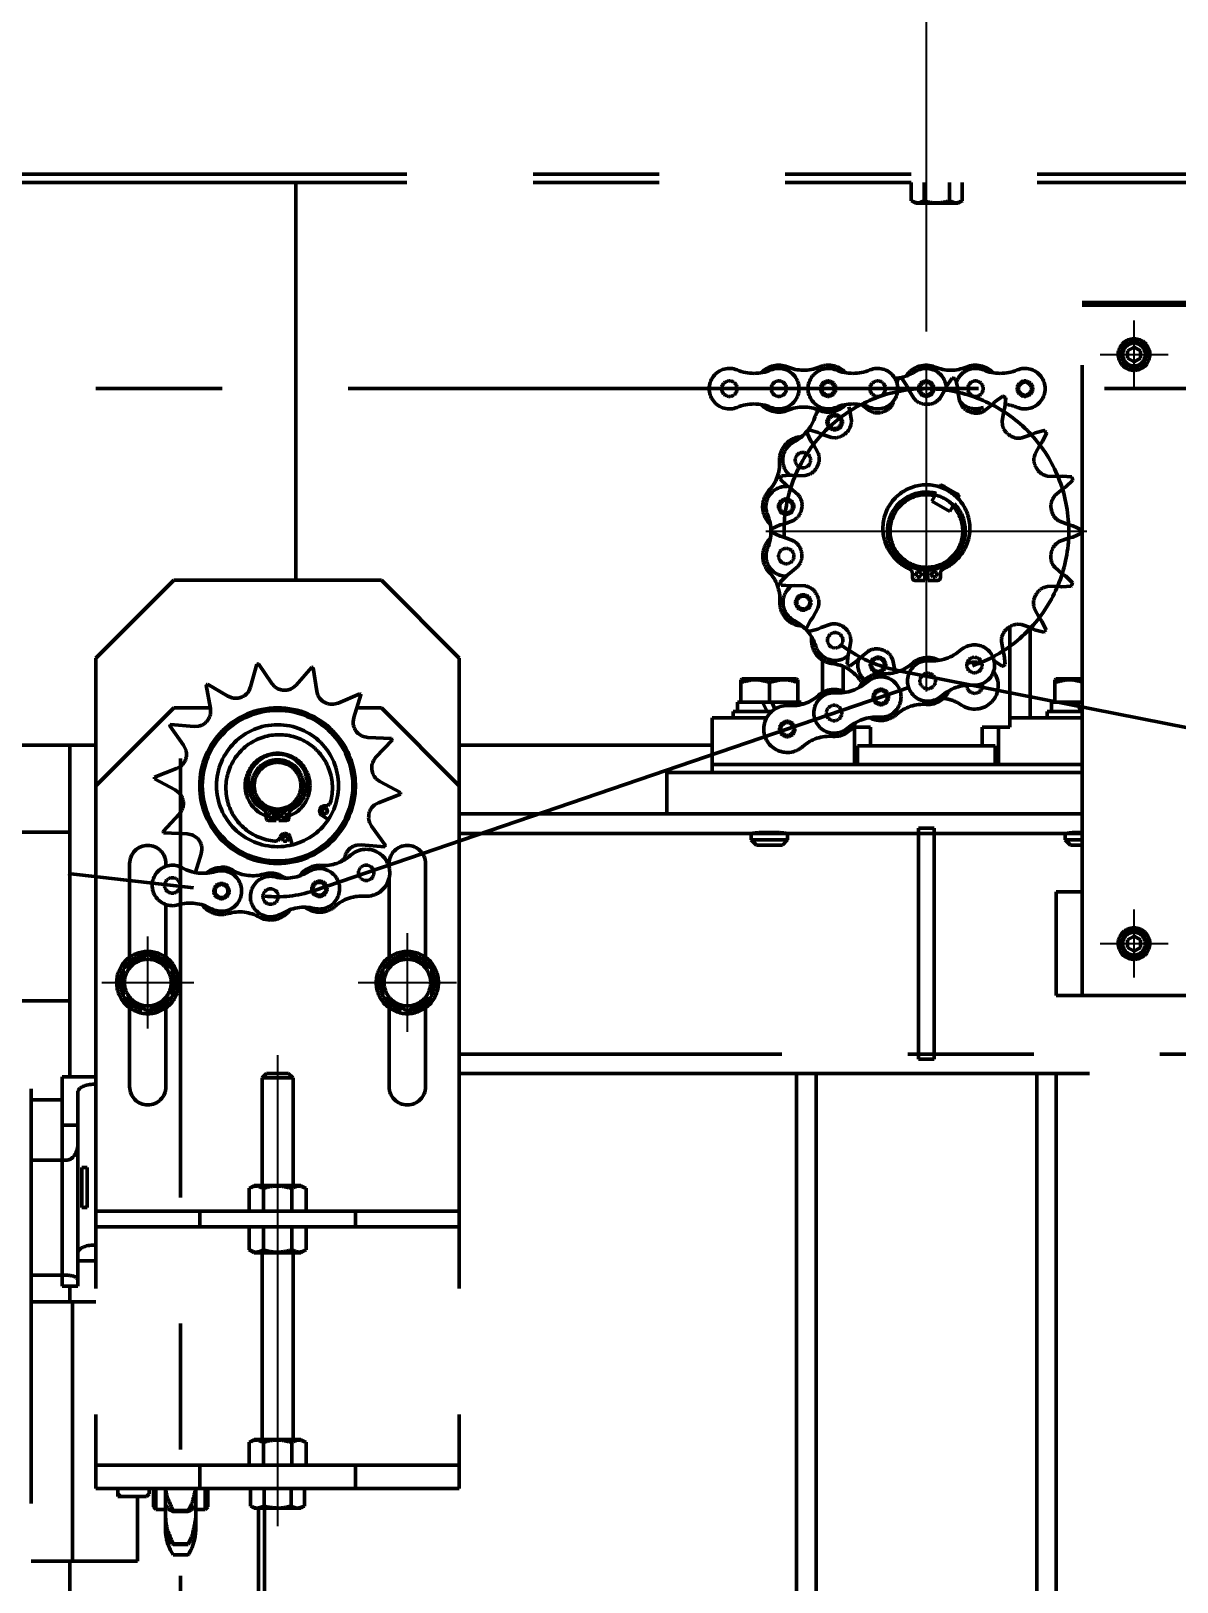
# Model space of a CAD drawing. Header units: millimetres. Extents: x -993 to 13147, y -7260 to 4342.
# Drawn here: x 4725 to 5167, y 588 to 1185 of the extents above; entities that cross this region are included whole.
import ezdxf

# ---------------------------------------------------------------- set-up
doc = ezdxf.new("R2010")
doc.units = ezdxf.units.MM
doc.header["$LTSCALE"] = 7.649257
doc.linetypes.add('CENTER', pattern=[50.8, 31.75, -6.35, 6.35, -6.35])
doc.linetypes.add('PHANTOM', pattern=[63.5, 31.75, -6.35, 6.35, -6.35, 6.35, -6.35])
for name, color, linetype in [('NoLayerName_001', 7, 'Continuous'), ('NoLayerName_002', 7, 'Continuous'), ('NoLayerName_003', 7, 'Continuous')]:
    doc.layers.add(name, color=color, linetype=linetype)
doc.styles.get("Standard").update_dxf_attribs({"font": 'txt', "bigfont": 'extfont2'})
doc.dimstyles.get("Standard").update_dxf_attribs({"dimtxt": 2.5, "dimasz": 2.5, "dimexe": 1.25, "dimexo": 0.625, "dimtad": 1, "dimzin": 0, "dimdsep": 46, "dimtxsty": 'Standard', "dimcen": 2.5, "dimadec": 0, "dimazin": 0, "dimtfac": 0.75, "dimtmove": 0, "dimatfit": 3, "dimfxl": 1, "dimarcsym": 0})

# ---------------------------------------------------------------- blocks, each defined once
blk = doc.blocks.new('_OPEN30')
at = {"color": 0, "linetype": 'ByBlock', "lineweight": -2}
for p, q in [((-1, 0.267949), (0, 0)), ((0, 0), (-1, -0.267949)), ((0, 0), (-1, 0))]:
    blk.add_line(p, q, dxfattribs=at)
blk = doc.blocks.new('*D1565')
at = {"layer": 'Defpoints', "color": 0}
for p in [(4070, 1507.1), (4070, 1067.35), (5070, 1054.35)]:
    blk.add_point(p, dxfattribs=at)
at = {"layer": 'NoLayerName_001', "color": 0, "linetype": 'Continuous', "lineweight": 25}
for p, q in [((4070, 1082.35), (4070, 1522.1)), ((5070, 1069.35), (5070, 1522.1)), ((5025, 1507.1), (4115, 1507.1))]:
    blk.add_line(p, q, dxfattribs=at)
at = {"layer": 'NoLayerName_001', "color": 0, "lineweight": 25, "xscale": 45, "yscale": 45, "zscale": 45}
for p, rotation in [((4070, 1507.1), 180), ((5070, 1507.1), 360)]:
    blk.add_blockref('_OPEN30', p, dxfattribs=dict(at, rotation=rotation))
at = {"layer": 'NoLayerName_001', "color": 2, "lineweight": 50, "insert": (4527, 1567.1), "char_height": 90, "attachment_point": 5}
blk.add_mtext('\\W0.8000;\\T0.8750;1000', dxfattribs=at)
blk = doc.blocks.new('JZB_0388')
at = {"layer": 'NoLayerName_001', "color": 3, "linetype": 'PHANTOM', "lineweight": 50}
for p, q in [((4617, 1200), (6462.94, 1200)), ((4617, 1196.8), (6462.51, 1196.8)), ((4817, 1196.8), (4817, 1043.5)), ((5120, 883.5), (5120, 1150.5)), ((5120, 1150.5), (5160, 1150.5)), ((5160, 1149.5), (5120, 1149.5)), ((5140, 1133.36), (5137.52, 1131.93)), ((5137.52, 1131.93), (5137.52, 1129.07)), ((5142.48, 1131.93), (5140, 1133.36)), ((5142.48, 1129.07), (5142.48, 1131.93)), ((5022.19, 1126.4), (5022.2, 1126.4)), ((5137.52, 1129.07), (5140, 1127.64)), ((5138.88, 1124.5), (5138.88, 1125.63)), ((5139.62, 1124.41), (5139.62, 1125.51)), ((5140, 1127.64), (5142.48, 1129.07)), ((5140.38, 1124.41), (5140.38, 1125.51)), ((5072.5, 1076.05), (5065.58, 1080.07)), ((5054.6, 1046.06), (5054.6, 1044.61)), ((5059.4, 1043.41), (5059.4, 1047.51)), ((5060.6, 1047.51), (5060.6, 1043.41)), ((5065.4, 1044.61), (5065.4, 1046.06)), ((4770, 1043.5), (4740, 1013.5)), ((4770, 1043.5), (4850, 1043.5)), ((4880, 1013.5), (4850, 1043.5)), ((5055.8, 1043.41), (5059.4, 1043.41)), ((5060.6, 1043.41), (5064.2, 1043.41)), ((4740, 1013.5), (4740, 693.5)), ((4880, 1013.5), (4880, 693.5)), ((4989, 1005.5), (4988.5, 1005.21)), ((4988.5, 996.5), (4988.5, 1005.21)), ((4989, 1005.5), (5010, 1005.5)), ((4999.5, 996.5), (4999.5, 1004.23)), ((5010.5, 1005.21), (5010, 1005.5)), ((5010.5, 996.5), (5010.5, 1005.21)), ((5110, 1005.5), (5109.5, 1005.21)), ((5109.5, 1005.21), (5109.5, 996.5)), ((5120, 1005.5), (5110, 1005.5)), ((4770, 994.37), (4740, 964.37)), ((4770, 994.37), (4784.1, 994.37)), ((4840.55, 994.37), (4850, 994.37)), ((4880, 964.37), (4850, 994.37)), ((4985.5, 993), (4985.5, 990.5)), ((5000.38, 993), (4985.5, 993)), ((4987.25, 996.5), (5011.75, 996.5)), ((4987.25, 996.5), (4987.25, 993)), ((4998.6, 993), (4996.9, 996.5)), ((5000.4, 996.5), (5001.65, 993.94)), ((5011.75, 995.63), (5011.75, 996.5)), ((5106.5, 993), (5106.5, 990.5)), ((5120, 993), (5106.5, 993)), ((5108.25, 996.5), (5120, 996.5)), ((5108.25, 996.5), (5108.25, 993)), ((5119.6, 993), (5117.9, 996.5)), ((5045.37, 989.97), (5045.35, 989.97)), ((4740, 980), (4621.98, 980)), ((4977.5, 980), (4880, 980)), ((5009.31, 977.66), (5009.3, 977.65)), ((4960, 953.5), (4960, 969.5)), ((5120, 969.5), (4960, 969.5)), ((5120, 972.5), (4977.5, 972.5)), ((4977.5, 969.5), (4977.5, 972.5)), ((4805.61, 953.44), (4805.61, 951.96)), ((4806.59, 950.98), (4809.51, 950.98)), ((4809.51, 950.98), (4809.51, 954.38)), ((4810.49, 954.38), (4810.49, 950.98)), ((4810.49, 950.98), (4813.41, 950.98)), ((4814.39, 951.96), (4814.39, 953.44)), ((4880, 953.5), (5120, 953.5)), ((5120, 945.97), (4880, 945.97)), ((4992.5, 945.78), (4992.5, 943.5)), ((5006.5, 943.5), (5006.5, 945.78)), ((5063, 947.97), (5057, 947.97)), ((5057, 947.97), (5057, 859.03)), ((5063, 947.97), (5063, 859.03)), ((5113.5, 945.78), (5113.5, 943.5)), ((4992.5, 943.5), (4994.5, 941.5)), ((5006.5, 943.5), (4992.5, 943.5)), ((5004.5, 941.5), (4994.5, 941.5)), ((5004.5, 941.5), (5006.5, 943.5)), ((5113.5, 943.5), (5115.5, 941.5)), ((5120, 943.5), (5113.5, 943.5)), ((5115.5, 941.5), (5120, 941.5)), ((4753, 898.25), (4753, 934.37)), ((4767, 934.37), (4767, 933.33)), ((4853, 932.81), (4853, 934.37)), ((4867, 934.37), (4867, 898.25)), ((4853, 898.25), (4853, 928.81)), ((5110, 923.5), (5120, 923.5)), ((5110, 883.5), (5110, 923.5)), ((4767, 918.53), (4767, 898.25)), ((4787.36, 914.77), (4787.35, 914.77)), ((4829.04, 916.08), (4829.02, 916.07)), ((5140, 906.36), (5137.52, 904.93)), ((5137.52, 904.93), (5137.52, 902.07)), ((5142.48, 904.93), (5140, 906.36)), ((5142.48, 902.07), (5142.48, 904.93)), ((4760, 899.47), (4750.5, 893.98)), ((4769.5, 893.98), (4760, 899.47)), ((4860, 899.47), (4850.5, 893.98)), ((4869.5, 893.98), (4860, 899.47)), ((5137.52, 902.07), (5140, 900.64)), ((5138.88, 897.5), (5138.88, 898.63)), ((5139.62, 897.41), (5139.62, 898.51)), ((5140, 900.64), (5142.48, 902.07)), ((5140.38, 897.41), (5140.38, 898.51)), ((4750.5, 893.98), (4750.5, 883.02)), ((4769.5, 883.02), (4769.5, 893.98)), ((4850.5, 893.98), (4850.5, 883.02)), ((4869.5, 883.02), (4869.5, 893.98)), ((4750.5, 883.02), (4760, 877.53)), ((4753, 848.37), (4753, 878.75)), ((4760, 877.53), (4769.5, 883.02)), ((4767, 878.75), (4767, 848.37)), ((4850.5, 883.02), (4860, 877.53)), ((4853, 848.37), (4853, 878.75)), ((4860, 877.53), (4869.5, 883.02)), ((4867, 878.75), (4867, 848.37)), ((5210, 883.5), (5110, 883.5)), ((5490, 860.97), (4880, 860.97)), ((5063, 859.03), (5057, 859.03)), ((4805.75, 853.5), (4804, 851.75)), ((4804, 851.75), (4816, 851.75)), ((4804, 851.75), (4804, 810.37)), ((4814.25, 853.5), (4805.75, 853.5)), ((4816, 851.75), (4814.25, 853.5)), ((4816, 810.37), (4816, 851.75)), ((4880, 853.5), (5490, 853.5)), ((5010, 853.5), (5010, 198)), ((5017.5, 853.47), (5017.5, 197.97)), ((5102.5, 853.47), (5102.5, 197.97)), ((5110, 853.5), (5110, 198)), ((4715, 202), (4715, 847.5)), ((4715, 843.28), (4727, 843.28)), ((4715, 820.03), (4727, 820.03)), ((4734.6, 817.23), (4734.6, 801.84)), ((4736.6, 817.23), (4734.6, 817.23)), ((4736.6, 801.84), (4736.6, 817.23)), ((4801, 810.37), (4799.03, 809.23)), ((4799.03, 800.37), (4799.03, 809.23)), ((4819, 810.37), (4801, 810.37)), ((4804.52, 800.37), (4804.52, 809.23)), ((4815.48, 800.37), (4815.48, 809.23)), ((4820.97, 809.23), (4819, 810.37)), ((4820.97, 800.37), (4820.97, 809.23)), ((4740, 800.37), (4880, 800.37)), ((4780, 800.37), (4780, 794.37)), ((4840, 794.37), (4840, 800.37)), ((4740, 794.37), (4880, 794.37)), ((4799.03, 794.37), (4799.03, 785.51)), ((4804.52, 794.37), (4804.52, 785.51)), ((4815.48, 794.37), (4815.48, 785.51)), ((4820.97, 794.37), (4820.97, 785.51)), ((4799.03, 785.51), (4801, 784.37)), ((4819, 784.37), (4801, 784.37)), ((4804, 784.37), (4804, 712.5)), ((4816, 712.5), (4816, 784.37)), ((4819, 784.37), (4820.97, 785.51)), ((4715, 775.77), (4727, 775.77)), ((4740, 765.5), (4715, 765.5)), ((4731, 765.5), (4731, 665.5)), ((4801, 712.5), (4799.03, 711.36)), ((4799.03, 702.5), (4799.03, 711.36)), ((4819, 712.5), (4801, 712.5)), ((4804.52, 702.5), (4804.52, 711.36)), ((4815.48, 702.5), (4815.48, 711.36)), ((4820.97, 711.36), (4819, 712.5)), ((4820.97, 702.5), (4820.97, 711.36)), ((4740, 702.5), (4880, 702.5)), ((4780, 702.5), (4780, 693.5)), ((4840, 693.5), (4840, 702.5)), ((4740, 693.5), (4880, 693.5)), ((4748.5, 693.5), (4748.5, 690.5)), ((4760.5, 693.5), (4760.5, 691.5)), ((4799.61, 686.8), (4799.61, 693.5)), ((4804.8, 686.8), (4804.8, 693.5)), ((4815.2, 686.8), (4815.2, 693.5)), ((4820.39, 686.8), (4820.39, 693.5)), ((4748.5, 691.5), (4749.5, 690.5)), ((4759.5, 690.5), (4748.5, 690.5)), ((4756, 690.5), (4756, 665.5)), ((4759.5, 690.5), (4760.5, 691.5)), ((4799.61, 686.8), (4801, 686)), ((4801, 686), (4819, 686)), ((4804.8, 686.8), (4802.21, 686)), ((4820.39, 686.8), (4817.79, 686)), ((4819, 686), (4820.39, 686.8)), ((4756, 665.5), (4715, 665.5))]:
    blk.add_line(p, q, dxfattribs=at)
at = {"layer": 'NoLayerName_001', "color": 4, "linetype": 'CENTER', "lineweight": 25}
for p, q in [((5140, 1117.4), (5140, 1143.6)), ((5126.9, 1130.5), (5153.1, 1130.5)), ((5060, 1000.65), (5060, 1124.35)), ((4998.15, 1062.5), (5121.85, 1062.5)), ((5140, 890.4), (5140, 916.6)), ((4760, 870.75), (4760, 906.25)), ((4860, 869.5), (4860, 907.5)), ((5126.9, 903.5), (5153.1, 903.5)), ((4742.25, 888.5), (4777.75, 888.5)), ((4841, 888.5), (4879, 888.5)), ((4810, 860.5), (4810, 679))]:
    blk.add_line(p, q, dxfattribs=at)
at = {"layer": 'NoLayerName_001', "color": 4, "linetype": 'CENTER', "lineweight": 50}
for p, q in [((4060, 1117.35), (6060, 1117.35)), ((4823.84, 923.86), (5077.73, 1010.59)), ((4053.75, 1008), (4805.12, 921.84)), ((5551.72, 909.6), (5049.39, 1008.68)), ((4772.55, 417.11), (4772.55, 974.89))]:
    blk.add_line(p, q, dxfattribs=at)
at = {"layer": 'NoLayerName_001', "color": 3, "linetype": 'PHANTOM', "lineweight": 50}
for centre, radius in [((5140, 1130.5), 5), ((5140, 1130.5), 4.4), ((4984.08, 1117.35), 2.98), ((5003.13, 1117.35), 2.98), ((5022.18, 1117.35), 2.98), ((5022.18, 1117.35), 2.48), ((5041.23, 1117.35), 2.98), ((5057, 1045.81), 1), ((5063, 1045.81), 1), ((5078.5, 1010.86), 2.98), ((5060.48, 1004.7), 2.98), ((5042.45, 998.54), 2.98), ((5042.45, 998.54), 2.48), ((5024.42, 992.38), 2.98), ((5006.4, 986.22), 2.98), ((5006.4, 986.22), 2.48), ((4810, 964.37), 10), ((4810, 964.37), 9), ((4807.56, 952.93), 1), ((4812.44, 952.93), 1), ((4844.15, 930.8), 2.98), ((4769.45, 925.93), 2.98), ((4788.38, 923.76), 2.98), ((4826.12, 924.64), 2.98), ((4826.12, 924.64), 2.48), ((4788.38, 923.76), 2.48), ((4807.31, 921.65), 2.98), ((5140, 903.5), 5), ((5140, 903.5), 4.4), ((4760, 888.5), 12), ((4760, 888.5), 9), ((4860, 888.5), 12), ((4860, 888.5), 9)]:
    blk.add_circle(centre, radius, dxfattribs=at)
for centre, radius, start, end in [((5140, 1130.5), 6.1, 273.61109, 266.38891), ((4984.1, 1117.35), 7.8, 67.38014, 292.61986), ((4993.6, 1140.15), 16.9, 247.38014, 292.61986), ((5003.1, 1117.35), 9.05, 68.58538, 137.25368), ((5003.1, 1117.35), 7.8, 247.38014, 112.61986), ((5012.64, 1139.76), 15.31, 245.98534, 293.08112), ((5022.2, 1117.35), 7.8, 67.38014, 292.61986), ((5022.19, 1117.35), 9.05, 90, 113.08112), ((5022.2, 1117.35), 9.05, 42.74646, 90), ((5031.7, 1140.15), 16.9, 247.38014, 292.61986), ((5041.2, 1117.35), 7.8, 247.38014, 112.61986), ((4993.6, 1094.55), 16.9, 67.38014, 112.61986), ((5003.1, 1117.35), 9.05, 222.74645, 293.08112), ((5012.65, 1094.94), 15.31, 66.91888, 113.08112), ((5022.2, 1117.35), 9.05, 246.91888, 317.25359), ((5031.7, 1094.55), 16.9, 67.38014, 112.61986), ((5060, 1063.55), 16.75, 294.03601, 245.96399), ((5060, 1062.5), 14.3, 43.59777, 76.08479), ((5052.2, 1046.06), 2.4, 0, 65.96399), ((5067.8, 1046.06), 2.4, 114.03601, 180), ((5055.8, 1044.61), 1.2, 180, 270), ((5064.2, 1044.61), 1.2, 270, 0), ((5062.11, 1029.35), 16.9, 266.25838, 311.49811), ((5078.48, 1010.85), 7.8, 266.25838, 131.49811), ((5044.22, 1022.83), 15.31, 265.77884, 311.94108), ((5060.5, 1004.71), 7.8, 86.25838, 311.49811), ((5060.5, 1004.71), 9.05, 61.64183, 131.94108), ((5026.07, 1017.04), 16.9, 266.2401, 311.47982), ((5042.43, 998.53), 9.05, 85.77884, 156.11357), ((5042.43, 998.53), 7.8, 266.2401, 131.47982), ((5008.16, 1010.51), 15.31, 265.77884, 311.94108), ((5024.45, 992.39), 7.8, 86.2401, 311.47982), ((5024.45, 992.39), 9.05, 61.60632, 131.94108), ((5060.5, 1004.71), 9.05, 267.44534, 336.13187), ((5076.87, 986.21), 16.9, 86.25838, 131.49811), ((5006.37, 986.22), 9.05, 85.77884, 288.85996), ((5058.72, 980.42), 15.31, 84.8453, 131.94108), ((5024.45, 992.39), 9.05, 267.44534, 336.11343), ((5040.81, 973.89), 16.9, 86.2401, 131.47982), ((5042.43, 998.53), 9.05, 241.6064, 288.85996), ((5042.44, 998.54), 9.05, 288.85996, 311.94108), ((5022.67, 968.1), 15.31, 84.8453, 131.94108), ((4810, 964.37), 12.5, 290.54849, 249.45151), ((4810, 965.18), 11.39, 298.36423, 241.63577), ((5006.39, 986.22), 9.05, 288.85996, 311.94108), ((4803.66, 953.44), 1.95, 0, 61.63577), ((4806.59, 951.96), 0.975, 180, 270), ((4810, 964.37), 12.5, 255.1625, 260.77627), ((4810, 964.37), 12.5, 267.7649, 272.2351), ((4810, 964.37), 12.5, 279.22537, 284.83585), ((4813.41, 951.96), 0.975, 270, 0), ((4816.34, 953.44), 1.95, 118.36423, 180), ((4760, 934.37), 7, 0, 180), ((4844.17, 930.81), 9.05, 267.44534, 131.94108), ((4860, 934.37), 7, 0, 180), ((4769.48, 925.93), 7.8, 60.83852, 286.07825), ((4781.51, 947.5), 16.9, 240.83852, 286.07825), ((4788.35, 923.77), 9.05, 60.54653, 130.71114), ((4826.1, 924.64), 9.05, 85.77884, 146.25291), ((4826.1, 924.64), 7.8, 256.42377, 121.6635), ((4827.89, 948.93), 15.31, 265.77884, 311.94108), ((4788.35, 923.77), 7.8, 240.83852, 106.07825), ((4800.33, 944.98), 15.31, 240.54653, 286.70876), ((4807.33, 921.65), 7.8, 76.42377, 301.6635), ((4807.33, 921.65), 9.05, 51.8598, 106.70876), ((4813.13, 945.66), 16.9, 256.42377, 301.6635), ((4842.39, 906.52), 15.31, 84.8453, 131.94108), ((4776.32, 902.2), 16.9, 60.83852, 106.07825), ((4788.35, 923.77), 9.05, 216.20409, 263.62764), ((4788.37, 923.77), 9.05, 263.62764, 286.70876), ((4795.37, 900.43), 15.31, 59.61299, 106.70876), ((4807.33, 921.65), 9.05, 242.21303, 326.36396), ((4820.3, 900.63), 16.9, 76.42377, 121.6635), ((4826.1, 924.64), 9.05, 231.747, 288.85996), ((4826.11, 924.64), 9.05, 288.85996, 311.94108), ((5140, 903.5), 6.1, 273.61109, 266.38891), ((4760, 888.5), 10.75, 93.31891, 146.79776), ((4760, 888.5), 10.75, 33.74988, 85.61424), ((4860, 888.5), 10.75, 93.31891, 146.79776), ((4860, 888.5), 10.75, 33.74988, 85.61424), ((4760, 888.5), 10.75, 154.3923, 206.10468), ((4760, 888.5), 10.75, 334.17078, 31.32179), ((4860, 888.5), 10.75, 154.3923, 206.10468), ((4860, 888.5), 10.75, 334.17078, 31.32179), ((4760, 888.5), 10.75, 212.09734, 258.01881), ((4760, 888.5), 10.75, 274.09895, 326.11564), ((4860, 888.5), 10.75, 212.09734, 258.01881), ((4860, 888.5), 10.75, 274.09895, 326.11564), ((4760, 848.37), 7, 180, 0), ((4860, 848.37), 7, 180, 0)]:
    blk.add_arc(centre, radius, start, end, dxfattribs=at)
at = {"layer": 'NoLayerName_001', "color": 4, "linetype": 'CENTER', "lineweight": 50}
for centre, radius, start, end in [((5060, 1062.5), 54.85, 288.86001, 258.84214), ((4810, 964.37), 42.81, 263.45837, 288.86001)]:
    blk.add_arc(centre, radius, start, end, dxfattribs=at)
at = {"layer": 'NoLayerName_001', "color": 3, "linetype": 'PHANTOM', "lineweight": 50}
for centre, major_axis, ratio, start_param, end_param in [((4999.5, 945.78), (7, 0), 0.087489, 0, 3.141593), ((5120.5, 945.78), (7, 0), 0.087489, 1.642286, 3.141593), ((4733.55, 809.53), (15.79, 0), 0.487733, 4.778966, 4.906824), ((4737.65, 809.53), (15.79, 0), 0.487733, 4.582151, 4.645812)]:
    blk.add_ellipse(centre, major_axis=major_axis, ratio=ratio, start_param=start_param, end_param=end_param, dxfattribs=at)
for points, start_tangent, end_tangent in [([(4988.5, 1004.23), (4994.39, 1005.21), (4999.5, 1004.23)], (0.986522, 0.163628), (0.982196, -0.187857)), ([(4999.5, 1004.23), (5005.39, 1005.21), (5010.5, 1004.23)], (0.986522, 0.163628), (0.982196, -0.187857)), ([(5109.5, 1004.23), (5115.39, 1005.21), (5120.5, 1004.23)], (0.986522, 0.163628), (0.982196, -0.187857)), ([(4804.52, 809.23), (4801.58, 810.08), (4799.03, 809.23)], (-0.961124, 0.276117), (-0.949268, -0.314468)), ([(4815.48, 809.23), (4811.52, 810.01), (4805.93, 809.6), (4804.52, 809.23)], (-0.98126, 0.192686), (-0.968088, -0.250611)), ([(4820.97, 809.23), (4818.03, 810.08), (4815.48, 809.23)], (-0.961124, 0.276117), (-0.949268, -0.314468)), ([(4799.03, 785.51), (4801.97, 784.66), (4804.52, 785.51)], (0.961124, -0.276117), (0.949268, 0.314468)), ([(4804.52, 785.51), (4805.93, 785.14), (4811.52, 784.73), (4815.48, 785.51)], (0.968088, -0.250611), (0.98126, 0.192686)), ([(4815.48, 785.51), (4818.42, 784.66), (4820.97, 785.51)], (0.961124, -0.276117), (0.949268, 0.314468)), ([(4804.52, 711.36), (4801.58, 712.21), (4799.03, 711.36)], (-0.961124, 0.276117), (-0.949268, -0.314468)), ([(4815.48, 711.36), (4811.52, 712.14), (4805.93, 711.73), (4804.52, 711.36)], (-0.98126, 0.192686), (-0.968088, -0.250611)), ([(4820.97, 711.36), (4818.03, 712.21), (4815.48, 711.36)], (-0.961124, 0.276117), (-0.949268, -0.314468)), ([(4802.21, 686), (4802.02, 686), (4799.61, 686.8)], (-0.999719, 0.023687), (-0.949268, 0.314468)), ([(4810, 686), (4806.12, 686.46), (4804.8, 686.8)], (-0.992966, 0.118399), (-0.967923, 0.251248)), ([(4815.2, 686.8), (4811.41, 686.06), (4810, 686)], (-0.981386, -0.192044), (-0.998985, -0.045034)), ([(4817.79, 686), (4817.61, 686), (4815.2, 686.8)], (-0.999719, 0.023687), (-0.949268, 0.314468))]:
    blk.add_spline(points, degree=3, dxfattribs=dict(at, start_tangent=start_tangent, end_tangent=end_tangent))
at = {"layer": 'NoLayerName_002', "color": 3, "linetype": 'PHANTOM', "lineweight": 50}
for p, q in [((5062.07, 1074.02), (5063.8, 1077.01)), ((5062.07, 1074.02), (5068.98, 1070)), ((5068.98, 1070), (5070.72, 1072.99)), ((4730, 852.14), (4730, 980)), ((4730, 946.5), (4699.4, 946.5)), ((4699.4, 881.5), (4730, 881.5)), ((4727, 852.14), (4740, 852.14)), ((4727, 771.56), (4727, 852.14)), ((4739.5, 849.35), (4740, 849.35)), ((4733, 771.56), (4733, 846.32)), ((4727, 833.54), (4733, 833.54)), ((4728.5, 820.03), (4727, 820.03)), ((4739.5, 787.37), (4740, 787.37)), ((4733, 781.31), (4740, 781.31)), ((4727, 775.77), (4728.5, 775.77)), ((4733, 771.56), (4727, 771.56)), ((4730, 771.56), (4730, 765.5)), ((4802.7, 686), (4802.7, 469.24)), ((4805, 686), (4805, 469.24)), ((4730, 535.64), (4730, 665.5))]:
    blk.add_line(p, q, dxfattribs=at)
for radius, start, end in [(15, 75.30729, 44.37527), (14, 76.44283, 43.23973), (18.5, 68.27383, 72.32817), (18.5, 47.35439, 51.40873)]:
    blk.add_arc((5060, 1062.5), radius, start, end, dxfattribs=at)
for centre, major_axis, ratio, start_param, end_param in [((4739.5, 846.32), (-6.5, 0), 0.464993, 4.712389, 6.283185), ((4728.5, 826.11), (0, -6.08), 0.740572, 0, 1.570796), ((4739.5, 784.35), (-6.5, 0), 0.464993, 4.712389, 6.283185), ((4728.5, 773.88), (4.5, 0), 0.420321, 0, 1.570796)]:
    blk.add_ellipse(centre, major_axis=major_axis, ratio=ratio, start_param=start_param, end_param=end_param, dxfattribs=at)
at = {"layer": 'NoLayerName_003', "color": 3, "linetype": 'PHANTOM', "lineweight": 50}
for p, q in [((5054.19, 1196.8), (5054.19, 1189.7)), ((5059.09, 1196.8), (5059.09, 1189.7)), ((5068.91, 1196.8), (5068.91, 1189.7)), ((5073.81, 1196.8), (5073.81, 1189.7)), ((5054.19, 1189.7), (5055.75, 1188.8)), ((5072.25, 1188.8), (5073.81, 1189.7)), ((5072.25, 1188.8), (5055.75, 1188.8)), ((5048.47, 1119.34), (5049.13, 1121.24)), ((5050.45, 1121.47), (5052.52, 1118.41)), ((5052.52, 1118.41), (5053.08, 1117.09)), ((5067.22, 1117.05), (5067.79, 1118.36)), ((5067.79, 1118.36), (5069.88, 1121.41)), ((5071.19, 1121.18), (5072.09, 1117.59)), ((5072.09, 1117.59), (5072.17, 1116.17)), ((5053.08, 1117.09), (5055.14, 1113.63)), ((5055.14, 1113.63), (5056.19, 1112.59)), ((5065.14, 1113.6), (5067.22, 1117.05)), ((5072.17, 1116.17), (5072.92, 1112.21)), ((5072.92, 1112.21), (5073.55, 1110.87)), ((5085.44, 1111.29), (5086.43, 1112.33)), ((5086.43, 1112.33), (5089.43, 1114.48)), ((5090.58, 1113.81), (5090.2, 1110.14)), ((5030.46, 1108.93), (5030.06, 1110.3)), ((5031.09, 1104.95), (5030.46, 1108.93)), ((5034.83, 1111.43), (5035.74, 1110.55)), ((5035.74, 1110.55), (5037.95, 1108.88)), ((5037.95, 1108.88), (5039.29, 1108.26)), ((5043.17, 1108.34), (5043.69, 1108.52)), ((5059.86, 1111.33), (5060.41, 1111.33)), ((5076.57, 1108.43), (5077.09, 1108.24)), ((5078.95, 1108.3), (5078.94, 1108.3)), ((5082.31, 1108.76), (5085.44, 1111.29)), ((5089.79, 1108.77), (5089.14, 1104.79)), ((5090.2, 1110.14), (5089.79, 1108.77)), ((5015.52, 1097.18), (5013.92, 1100.51)), ((5014.78, 1101.53), (5018.33, 1100.52)), ((5018.33, 1100.52), (5019.61, 1099.87)), ((5019.61, 1099.87), (5023.41, 1098.54)), ((5028.51, 1099.81), (5028.93, 1100.17)), ((5089.14, 1104.79), (5089.28, 1103.32)), ((5091.28, 1099.99), (5091.7, 1099.64)), ((5096.79, 1098.34), (5100.6, 1099.65)), ((5100.6, 1099.65), (5101.88, 1100.28)), ((5101.88, 1100.28), (5105.43, 1101.28)), ((5106.29, 1100.25), (5104.67, 1096.93)), ((5016.37, 1096.03), (5015.52, 1097.18)), ((5018.32, 1092.5), (5016.37, 1096.03)), ((5023.41, 1098.54), (5024.88, 1098.42)), ((5103.82, 1095.79), (5101.85, 1092.27)), ((5104.67, 1096.93), (5103.82, 1095.79)), ((5101.85, 1092.27), (5101.47, 1090.85)), ((5006.34, 1079.88), (5003.7, 1082.46)), ((5004.16, 1083.71), (5007.84, 1083.97)), ((5007.84, 1083.97), (5009.26, 1083.8)), ((5009.26, 1083.8), (5013.29, 1083.86)), ((5013.29, 1083.86), (5014.72, 1084.24)), ((5017.64, 1086.79), (5017.92, 1087.27)), ((5102.22, 1087.04), (5102.49, 1086.56)), ((5106.83, 1083.6), (5110.86, 1083.52)), ((5110.86, 1083.52), (5112.28, 1083.68)), ((5112.28, 1083.68), (5115.96, 1083.4)), ((5116.41, 1082.15), (5113.76, 1079.58)), ((5007.53, 1079.08), (5006.34, 1079.88)), ((5010.57, 1076.44), (5007.53, 1079.08)), ((5065.74, 1080.33), (5065.23, 1079.46)), ((5065.74, 1080.33), (5072.65, 1076.31)), ((5072.02, 1075.22), (5072.65, 1076.31)), ((5109.51, 1076.16), (5108.67, 1074.95)), ((5112.56, 1078.79), (5109.51, 1076.16)), ((5113.76, 1079.58), (5112.56, 1078.79)), ((5011.89, 1070.84), (5011.99, 1071.38)), ((5108.06, 1071.12), (5108.16, 1070.57)), ((5000.27, 1063.33), (5003.64, 1064.84)), ((5003.64, 1064.84), (5005.03, 1065.17)), ((5005.03, 1065.17), (5008.8, 1066.59)), ((5008.8, 1066.59), (5010.01, 1067.44)), ((5111.22, 1066.31), (5114.98, 1064.86)), ((5114.98, 1064.86), (5116.37, 1064.53)), ((5116.37, 1064.53), (5119.73, 1063)), ((5003.63, 1060.47), (5000.27, 1062)), ((5005.02, 1060.14), (5003.63, 1060.47)), ((5008.78, 1058.69), (5005.02, 1060.14)), ((5111.2, 1058.41), (5109.99, 1057.56)), ((5114.97, 1059.83), (5111.2, 1058.41)), ((5116.36, 1060.16), (5114.97, 1059.83)), ((5119.73, 1061.67), (5116.36, 1060.16)), ((5011.94, 1053.88), (5011.84, 1054.43)), ((5108.11, 1054.16), (5108.01, 1053.62)), ((5006.24, 1045.42), (5007.44, 1046.21)), ((5007.44, 1046.21), (5010.49, 1048.84)), ((5010.49, 1048.84), (5011.33, 1050.05)), ((5109.43, 1048.56), (5112.47, 1045.92)), ((5112.47, 1045.92), (5113.66, 1045.12)), ((5003.59, 1042.85), (5006.24, 1045.42)), ((5007.72, 1041.32), (5004.04, 1041.6)), ((5009.14, 1041.48), (5007.72, 1041.32)), ((5013.17, 1041.4), (5009.14, 1041.48)), ((5106.71, 1041.14), (5105.28, 1040.76)), ((5110.74, 1041.2), (5106.71, 1041.14)), ((5112.16, 1041.03), (5110.74, 1041.2)), ((5115.84, 1041.29), (5112.16, 1041.03)), ((5113.66, 1045.12), (5116.3, 1042.54)), ((5017.78, 1037.96), (5017.51, 1038.44)), ((5018.15, 1032.73), (5018.53, 1034.15)), ((5102.36, 1038.21), (5102.08, 1037.73)), ((5013.71, 1024.75), (5015.33, 1028.07)), ((5015.33, 1028.07), (5016.18, 1029.21)), ((5016.18, 1029.21), (5018.15, 1032.73)), ((5101.68, 1032.5), (5103.63, 1028.97)), ((5103.63, 1028.97), (5104.48, 1027.82)), ((5018.12, 1024.72), (5014.57, 1023.72)), ((5019.4, 1025.35), (5018.12, 1024.72)), ((5023.21, 1026.66), (5019.4, 1025.35)), ((5028.72, 1025.01), (5028.3, 1025.36)), ((5091.49, 1025.19), (5091.07, 1024.83)), ((5092.1, 1025.63), (5092.1, 986.9)), ((5096.59, 1026.46), (5095.12, 1026.58)), ((5100.39, 1025.13), (5096.59, 1026.46)), ((5100, 990.5), (5100, 1024.31)), ((5101.67, 1024.48), (5100.39, 1025.13)), ((5105.22, 1023.47), (5101.67, 1024.48)), ((5104.48, 1027.82), (5106.08, 1024.49)), ((5029.8, 1014.86), (5030.21, 1016.23)), ((5030.21, 1016.23), (5030.86, 1020.21)), ((5030.86, 1020.21), (5030.72, 1021.68)), ((5037.69, 1016.24), (5034.56, 1013.71)), ((5043.43, 1016.57), (5042.91, 1016.76)), ((5088.91, 1020.05), (5089.54, 1016.07)), ((5089.54, 1016.07), (5089.94, 1014.7)), ((4799.63, 1002.43), (4802.07, 1011.2)), ((4802.66, 1011.3), (4807.76, 1003.76)), ((4817.17, 1003.16), (4823.17, 1010.01)), ((5020, 1012.75), (5020, 1000.27)), ((5027.9, 1010.32), (5027.9, 1000.76)), ((5029.42, 1011.19), (5029.8, 1014.86)), ((5033.57, 1012.67), (5030.57, 1010.52)), ((5034.56, 1013.71), (5033.57, 1012.67)), ((5047.08, 1012.79), (5046.45, 1014.13)), ((5047.83, 1008.83), (5047.08, 1012.79)), ((5089.14, 1010.36), (5086.15, 1012.53)), ((5089.94, 1014.7), (5090.3, 1011.02)), ((4823.75, 1009.84), (4825.07, 1000.83)), ((5047.87, 1008.16), (5047.83, 1008.83)), ((4784.14, 994.16), (4782.53, 1003.12)), ((4783.02, 1003.47), (4790.89, 998.88)), ((4792.52, 998.23), (4790.89, 998.88)), ((4799.63, 1002.43), (4798.91, 1000.83)), ((4808.94, 1002.47), (4807.76, 1003.76)), ((4817.17, 1003.16), (4815.83, 1002.03)), ((4825.57, 999.15), (4825.07, 1000.83)), ((4833.29, 996.21), (4841.67, 999.77)), ((4842.11, 999.37), (4839.39, 990.68)), ((4784.14, 994.16), (4784.19, 992.41)), ((4833.29, 996.21), (4831.59, 995.77)), ((4773.77, 979.99), (4768.44, 987.37)), ((4768.73, 987.89), (4777.81, 987.17)), ((4779.55, 987.29), (4777.81, 987.17)), ((4839.12, 988.95), (4839.39, 990.68)), ((4977.5, 990.5), (4998.4, 990.5)), ((4977.5, 990.5), (4977.5, 972.5)), ((5031.64, 986.9), (5038.5, 986.9)), ((5032.25, 986.9), (5032.25, 972.5)), ((5038.5, 986.9), (5038.5, 979.7)), ((5092.1, 986.9), (5081.5, 986.9)), ((5081.5, 986.9), (5081.5, 979.7)), ((5087.75, 986.9), (5087.75, 972.5)), ((5092.1, 990.5), (5120, 990.5)), ((4844.8, 982.95), (4843.08, 983.29)), ((4844.8, 982.95), (4853.89, 982.53)), ((4854.12, 981.97), (4847.9, 975.32)), ((4773.77, 979.99), (4774.58, 978.44)), ((5086.5, 979.7), (5033.5, 979.7)), ((5033.5, 979.7), (5033.5, 972.5)), ((5086.5, 972.5), (5086.5, 979.7)), ((4762.61, 967.65), (4771.1, 970.95)), ((4772.62, 971.81), (4771.1, 970.95)), ((4770.58, 962.72), (4762.58, 967.06)), ((4770.58, 962.72), (4771.99, 961.67)), ((4849.42, 966.02), (4848.01, 967.07)), ((4849.42, 966.02), (4857.42, 961.68)), ((4847.38, 956.93), (4848.9, 957.79)), ((4857.39, 961.09), (4848.9, 957.79)), ((4765.88, 946.77), (4772.1, 953.42)), ((4773.1, 954.86), (4772.1, 953.42)), ((4829.54, 951.31), (4827.09, 952.95)), ((4846.23, 948.75), (4845.42, 950.3)), ((4775.2, 945.79), (4766.11, 946.21)), ((4775.2, 945.79), (4776.92, 945.45)), ((4814.87, 944.4), (4815.57, 941.54)), ((4846.23, 948.75), (4851.56, 941.37)), ((4780.88, 939.79), (4780.61, 938.06)), ((4840.45, 941.45), (4842.19, 941.57)), ((4851.27, 940.85), (4842.19, 941.57)), ((4778.4, 931), (4780.61, 938.06)), ((4762.15, 693.5), (4762.15, 686.5)), ((4763.15, 693.5), (4763.15, 685.5)), ((4766.8, 693.5), (4766.8, 677.61)), ((4778.5, 677.39), (4778.5, 693.5)), ((4782.15, 693.5), (4782.15, 685.5)), ((4783.15, 693.5), (4783.15, 686.5)), ((4766.9, 687.06), (4766.8, 687.27)), ((4778.5, 687.27), (4778.4, 687.06)), ((4762.15, 686.5), (4763.15, 685.5)), ((4763.15, 685.5), (4766.8, 685.5)), ((4766.8, 683.12), (4766.9, 681.39)), ((4769.73, 685.12), (4769.73, 684.66)), ((4769.73, 685.12), (4775.57, 685.12)), ((4769.73, 684.66), (4775.57, 684.66)), ((4775.57, 685.12), (4775.57, 684.66)), ((4778.4, 681.39), (4778.5, 683.12)), ((4778.5, 685.5), (4782.15, 685.5)), ((4782.15, 685.5), (4783.15, 686.5)), ((4766.9, 678.02), (4766.8, 678.96)), ((4766.8, 677.61), (4766.9, 676.17)), ((4778.4, 676.17), (4778.13, 674.34)), ((4778.5, 678.96), (4778.4, 678.02)), ((4778.4, 676.17), (4778.5, 677.61)), ((4769.73, 668.01), (4768.7, 669.83)), ((4769.73, 672.28), (4769.73, 672.04)), ((4769.73, 672.28), (4775.57, 672.28)), ((4769.73, 672.04), (4775.57, 672.04)), ((4775.57, 672.28), (4775.57, 672.04)), ((4777.07, 670.85), (4776.77, 670.17)), ((4778.13, 674.34), (4777.07, 670.85)), ((4769.73, 668.01), (4775.57, 668.01))]:
    blk.add_line(p, q, dxfattribs=at)
for centre, radius in [((5059.88, 1117.35), 2.98), ((5059.88, 1117.35), 2.48), ((5078.93, 1117.35), 2.98), ((5097.98, 1117.35), 2.98), ((5097.98, 1117.35), 2.48), ((5024.65, 1104.44), 2.98), ((5024.65, 1104.44), 2.48), ((5012.43, 1089.82), 2.98), ((5005.96, 1071.9), 2.98), ((5005.96, 1071.9), 2.48), ((5006, 1052.85), 2.98), ((5012.56, 1034.97), 2.98), ((5012.56, 1034.97), 2.48), ((5024.84, 1020.4), 2.98), ((5041.36, 1010.91), 2.98), ((5041.36, 1010.91), 2.48), ((4810, 964.37), 30), ((4810, 964.37), 29), ((4810, 964.37), 23.5), ((4828.2, 954.61), 1), ((4812.93, 943.93), 1)]:
    blk.add_circle(centre, radius, dxfattribs=at)
for centre, radius, start, end in [((5046.49, 1138.12), 16.9, 274.91336, 302.74929), ((5059.85, 1117.35), 9.05, 66.9193, 147.4272), ((5059.85, 1117.35), 7.8, 7.6069, 122.74929), ((5069.4, 1139.76), 15.31, 246.9193, 293.08154), ((5078.95, 1117.35), 7.8, 67.38014, 163.6593), ((5078.95, 1117.35), 9.05, 42.74627, 113.08154), ((5088.45, 1140.15), 16.9, 247.38014, 292.61986), ((5097.95, 1117.35), 7.8, 247.38014, 112.61986), ((5060, 1062.5), 59.73, 99.20153, 100.48103), ((5060, 1062.5), 59.73, 79.20153, 80.48103), ((5041.64, 1114.19), 6.02, 289.84128, 341.50795), ((5059.88, 1117.35), 6.02, 232.2463, 269.84128), ((5060.43, 1117.35), 6.02, 269.84128, 321.50795), ((5078.95, 1117.35), 7.8, 220.40328, 292.61986), ((5060, 1062.5), 59.73, 59.20153, 60.48103), ((5001.04, 1111.75), 16.9, 297.5094, 342.74913), ((5024.63, 1104.42), 7.8, 142.88357, 162.74913), ((5041.12, 1114), 6.02, 252.2463, 289.84128), ((5078.64, 1114.09), 6.02, 212.2463, 249.84128), ((5078.94, 1117.35), 9.05, 246.9193, 270.00042), ((5079.16, 1113.9), 6.02, 249.84128, 301.50795), ((5078.95, 1117.35), 9.05, 270.00042, 282.59803), ((5088.45, 1094.55), 16.9, 67.38014, 83.56013), ((5060, 1062.5), 59.73, 139.20153, 140.48103), ((5024.65, 1104.44), 6.02, 272.2463, 309.84128), ((5025.07, 1104.79), 6.02, 309.84128, 1.50795), ((5095.16, 1104.6), 6.02, 192.2463, 229.84128), ((5095.58, 1104.24), 6.02, 229.84128, 281.50795), ((5060, 1062.5), 59.73, 39.20153, 40.48103), ((5012.44, 1089.84), 9.05, 92.79079, 183.21031), ((5012.45, 1089.84), 7.8, 117.5094, 229.47794), ((4988.12, 1088.48), 15.31, 317.04807, 3.21031), ((5012.71, 1090.3), 6.02, 329.84128, 21.50795), ((5107.44, 1090.03), 6.02, 172.2463, 209.84128), ((5060, 1062.5), 59.73, 159.20153, 160.48103), ((5012.43, 1089.82), 6.02, 292.2463, 329.84128), ((5107.72, 1089.56), 6.02, 209.84128, 261.50795), ((5060, 1062.5), 59.73, 19.20153, 20.48103), ((5005.95, 1071.88), 9.05, 137.04807, 227.46754), ((5005.96, 1071.88), 7.8, 87.60763, 202.74898), ((5006.06, 1072.45), 6.02, 349.84128, 41.50795), ((5005.96, 1071.9), 6.02, 312.2463, 349.84128), ((5114, 1072.15), 6.02, 152.2463, 189.84128), ((5114.09, 1071.6), 6.02, 189.84128, 241.50795), ((4983.18, 1062.33), 16.9, 337.50925, 22.74898), ((5005.99, 1052.88), 9.05, 132.79064, 223.21015), ((5060, 1062.5), 59.73, 179.20153, 180.48103), ((5005.91, 1053.4), 6.02, 9.84128, 61.50795), ((5060, 1062.5), 59.73, 359.20153, 0.48103), ((5006, 1052.88), 7.8, 157.50925, 269.47952), ((5006, 1052.85), 6.02, 332.2463, 9.84128), ((5113.94, 1052.55), 6.02, 169.84128, 221.50795), ((5114.04, 1053.1), 6.02, 132.2463, 169.84128), ((4988.24, 1036.2), 15.31, 357.04791, 43.21015), ((5060, 1062.5), 16, 224.05804, 247.86725), ((5060, 1062.5), 16, 258.77415, 260.84273), ((5060, 1062.5), 16, 267.8509, 272.1491), ((5060, 1062.5), 16, 279.15726, 281.22585), ((5060, 1062.5), 16, 292.13316, 315.94401), ((5060, 1062.5), 59.73, 199.20153, 200.48103), ((5012.57, 1034.95), 7.8, 127.608, 242.74883), ((5012.28, 1035.44), 6.02, 29.84128, 81.50795), ((5107.57, 1035.18), 6.02, 112.2463, 149.84128), ((5060, 1062.5), 59.73, 339.20153, 340.48103), ((5012.57, 1034.94), 9.05, 177.04791, 267.46756), ((5012.56, 1034.97), 6.02, 352.2463, 29.84128), ((5107.29, 1034.7), 6.02, 149.84128, 201.50795), ((5001.26, 1012.99), 16.9, 17.5091, 62.74883), ((5060, 1062.5), 59.73, 219.20153, 220.48103), ((5024.42, 1020.76), 6.02, 49.84128, 101.50795), ((5024.84, 1020.4), 6.02, 12.2463, 49.84128), ((5094.93, 1020.21), 6.02, 129.84128, 181.50795), ((5095.35, 1020.56), 6.02, 92.2463, 129.84128), ((5060, 1062.5), 59.73, 319.20153, 320.48103), ((5024.81, 1020.41), 9.05, 172.79052, 263.21001), ((5024.82, 1020.42), 7.8, 197.5091, 309.48118), ((5040.84, 1011.1), 6.02, 69.84128, 121.50795), ((5041.36, 1010.91), 6.02, 32.2463, 69.84128), ((4810, 964.37), 47.5, 98.89198, 99.61572), ((4810, 964.37), 47.5, 73.1777, 73.90144), ((5021.93, 996.22), 15.31, 37.04777, 83.21001), ((5060, 1062.5), 59.73, 239.20153, 240.48103), ((5041.38, 1010.91), 7.8, 167.35586, 228.25963), ((5073.61, 1026.75), 15.31, 277.50123, 282.85682), ((5078.63, 1002.92), 9.05, 72.11018, 100.25678), ((5060, 1062.5), 59.73, 299.20153, 300.48103), ((5041.38, 1010.9), 9.05, 217.04777, 228.14782), ((5078.63, 1002.92), 9.05, 235.76104, 36.88525), ((4810, 964.37), 47.5, 124.60627, 125.33001), ((4793.89, 1004.03), 5.96, 256.67214, 327.54985), ((4812.69, 1007.09), 5.96, 230.95786, 301.83556), ((4830.96, 1001.69), 5.96, 205.24357, 276.12128), ((4810, 964.37), 47.5, 47.46341, 48.18715), ((5078.6, 1002.92), 2.98, 177.31572, 14.3223), ((4778.28, 993.11), 5.96, 282.38643, 353.26413), ((5064.92, 982.78), 15.31, 55.76104, 83.79396), ((4810, 964.37), 47.5, 150.32055, 151.04429), ((4845.08, 988.9), 5.96, 179.52928, 250.40699), ((4810.61, 963.49), 20.53, 344.68356, 265.25271), ((4810, 964.37), 47.5, 21.74912, 22.47286), ((4768.95, 976.5), 5.96, 308.10071, 18.97842), ((4852.25, 971.25), 5.96, 136.91203, 224.6927), ((4810, 964.37), 47.5, 176.03484, 176.75858), ((4767.75, 957.49), 5.96, 333.815, 44.6927), ((4828.2, 954.61), 2, 85.91422, 236.23648), ((4828.49, 958.6), 2, 265.91422, 344.68357), ((4851.05, 952.24), 5.96, 128.10071, 198.97842), ((4810, 964.37), 47.5, 356.03484, 356.75858), ((4810, 964.37), 47.5, 201.74912, 202.47286), ((4774.92, 939.84), 5.96, 359.52928, 70.40699), ((4809.08, 945.03), 2, 265.25271, 344.02206), ((4812.93, 943.93), 2, 13.6998, 164.02206), ((4841.72, 935.63), 5.96, 102.38643, 173.26413), ((4810, 964.37), 47.5, 330.32055, 331.04429), ((4789.04, 927.05), 5.96, 50.04201, 96.12128), ((4810, 964.37), 38.11, 309.6848, 312.62694), ((4785.49, 678.06), 18.7, 182.05561, 206.28894), ((4759.81, 678.06), 18.7, 335.03223, 348.4839)]:
    blk.add_arc(centre, radius, start, end, dxfattribs=at)
for points, start_tangent, end_tangent in [([(5054.19, 1189.7), (5056.81, 1188.95), (5059.09, 1189.7)], (0.961124, -0.276119), (0.949268, 0.314467)), ([(5059.09, 1189.7), (5060.35, 1189.38), (5065.35, 1189.01), (5068.91, 1189.7)], (0.968015, -0.250892), (0.981316, 0.192403)), ([(5068.91, 1189.7), (5071.54, 1188.95), (5073.81, 1189.7)], (0.961124, -0.276119), (0.949268, 0.314467)), ([(4769.73, 685.12), (4767.18, 691.49), (4766.9, 693.36)], (-0.371133, 0.92858), (-0.148888, 0.988854)), ([(4778.4, 693.36), (4776.53, 686.8), (4775.57, 685.12)], (-0.274898, -0.961474), (-0.492014, -0.870587)), ([(4766.9, 687.06), (4768.77, 685.15), (4769.73, 684.66)], (0.699861, -0.714279), (0.88855, -0.45878)), ([(4769.73, 672.28), (4767.18, 679.32), (4766.9, 681.39)], (-0.340419, 0.940274), (-0.135137, 0.990827)), ([(4775.57, 684.66), (4778.12, 686.52), (4778.4, 687.06)], (0.807654, 0.589657), (0.458548, 0.88867)), ([(4778.4, 681.39), (4776.53, 674.15), (4775.57, 672.28)], (-0.250716, -0.968061), (-0.45569, -0.890138)), ([(4766.9, 678.02), (4768.77, 673.26), (4769.73, 672.04)], (0.366913, -0.930255), (0.614855, -0.788641)), ([(4768.7, 669.83), (4767.18, 674.31), (4766.9, 676.17)], (-0.32088, 0.94712), (-0.150469, 0.988615)), ([(4775.57, 672.04), (4778.12, 676.66), (4778.4, 678.02)], (0.482837, 0.87571), (0.203369, 0.979102)), ([(4776.77, 670.17), (4776.53, 669.68), (4775.57, 668.01)], (-0.435224, -0.900322), (-0.496044, -0.868298))]:
    blk.add_spline(points, degree=3, dxfattribs=dict(at, start_tangent=start_tangent, end_tangent=end_tangent))

msp = doc.modelspace()

# ---------------------------------------------------------------- block references
at = {"layer": 'NoLayerName_001'}
msp.add_blockref('JZB_0388', (10, -70), dxfattribs=at)

# ---------------------------------------------------------------- dimensions: what is measured, and where the dimension line sits
at = {"layer": 'NoLayerName_001', "color": 3, "linetype": 'Continuous', "lineweight": 50}
dim = msp.add_linear_dim(base=(4070, 1507.103), p1=(5070, 1054.3523), p2=(4070, 1067.3523), angle=180, text='\\W0.8000;\\T0.8750;<>', dimstyle='Standard', override={"dimtxt": 90, "dimasz": 45, "dimexe": 15, "dimexo": 15, "dimgap": 15, "dimdec": 3, "dimzin": 8, "dimblk": 'OPEN30', "dimclrd": 0, "dimclre": 0, "dimclrt": 2, "dimtp": 0, "dimtm": 0, "dimlwd": 25, "dimlwe": 25}, dxfattribs=at)
dim.commit()
dim.dimension.update_dxf_attribs({"geometry": '*D1565', "text_midpoint": (4527, 1507.103), "dimtype": 160})

doc.saveas('drawing.dxf')
